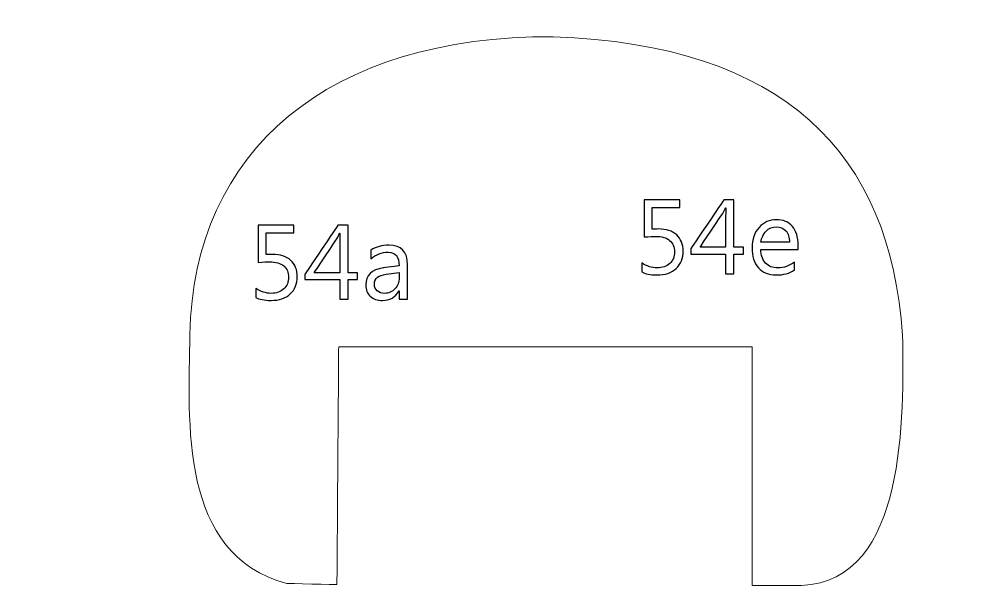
# Model space of a CAD drawing. Header units: centimetres. Extents: x -494 to 505, y -672 to 577.
# Drawn here: x 301.7 to 400.1, y 165.1 to 223.9 of the extents above; entities that cross this region are included whole.
import ezdxf

# ---------------------------------------------------------------- set-up
doc = ezdxf.new("R2010")
doc.units = ezdxf.units.CM
doc.header["$MEASUREMENT"] = 0
doc.layers.add('Camada 1', color=7, linetype='Continuous')
doc.layers.add('Camada 2', color=10, linetype='Continuous')

msp = doc.modelspace()

# ---------------------------------------------------------------- linework, layer by layer
at = {"layer": 'Camada 1', "lineweight": 9}
for points, knots in [([(288.960814, 353.67214), (288.960814, 353.67214), (306.821586, 353.757484), (306.821586, 353.757484), (306.821586, 353.757484), (306.821586, 353.757484), (306.803806, 326.357488), (306.803806, 326.357488), (306.803806, 326.357488), (306.803806, 326.357488), (315.147198, 326.356472), (315.147198, 326.356472), (315.147198, 326.356472), (315.147198, 326.356472), (315.160914, 353.57562), (315.160914, 353.57562), (315.160914, 353.57562), (315.160914, 353.57562), (341.611458, 353.57562), (341.611458, 353.57562), (341.611458, 353.57562), (341.611458, 353.57562), (341.611458, 326.355964), (341.611458, 326.355964), (341.611458, 326.355964), (341.611458, 326.355964), (349.923862, 326.357996), (349.923862, 326.357996), (349.923862, 326.357996), (349.923862, 326.357996), (349.92691, 353.617276), (349.92691, 353.617276), (349.92691, 353.617276), (349.92691, 353.617276), (376.460766, 353.605592), (376.460766, 353.605592), (376.460766, 353.605592), (376.460766, 353.605592), (376.395234, 326.36714), (376.395234, 326.36714), (376.395234, 326.36714), (376.395234, 326.36714), (384.838194, 326.357488), (384.838194, 326.357488), (384.838194, 326.357488), (384.838194, 326.357488), (384.869182, 353.677728), (384.869182, 353.677728), (384.869182, 353.677728), (384.869182, 353.677728), (411.304994, 353.702112), (411.304994, 353.702112), (411.304994, 353.702112), (411.304994, 353.702112), (411.304994, 326.35952), (411.304994, 326.35952), (411.304994, 326.35952), (411.304994, 326.35952), (419.585902, 326.365108), (419.585902, 326.365108), (419.585902, 326.365108), (419.585902, 326.365108), (419.720522, 353.670108), (419.720522, 353.670108), (419.720522, 353.670108), (419.720522, 353.670108), (446.437766, 353.618292), (446.437766, 353.618292), (446.437766, 353.618292), (446.437766, 353.618292), (446.52311, 326.358504), (446.52311, 326.358504), (446.52311, 326.358504), (446.52311, 326.358504), (454.750678, 326.360536), (454.750678, 326.360536), (454.750678, 326.360536), (454.750678, 326.360536), (454.791826, 353.618292), (454.791826, 353.618292), (454.791826, 353.618292), (454.791826, 353.618292), (489.229146, 353.633024), (489.229146, 353.633024), (489.229146, 353.633024), (489.229146, 353.633024), (489.287566, 342.489536), (489.287566, 342.489536), (489.287566, 342.489536), (489.287566, 342.489536), (481.005134, 342.497156), (481.005134, 342.497156), (481.005134, 342.497156), (481.005134, 342.497156), (481.005642, 309.723028), (481.005642, 309.723028), (481.005642, 309.723028), (481.005642, 309.723028), (489.285534, 309.728616), (489.285534, 309.728616), (489.285534, 309.728616), (489.285534, 309.728616), (489.28401, 298.680632), (489.28401, 298.680632), (489.28401, 298.680632), (489.28401, 298.680632), (280.265378, 298.67606), (280.265378, 298.67606), (280.265378, 298.67606), (280.265378, 298.67606), (280.256742, 315.430408), (280.256742, 315.430408), (280.256742, 315.430408), (280.256742, 315.430408), (252.19279, 315.430408), (252.19279, 315.430408), (252.19279, 315.430408), (247.88749, 315.334904), (245.91899, 310.748172), (245.883938, 302.43526), (245.883938, 302.43526), (246.230902, 288.837116), (238.245142, 283.140404), (231.76103, 283.8704), (231.76103, 283.8704), (231.76103, 283.8704), (235.595922, 314.865512), (235.595922, 314.865512), (235.595922, 314.865512), (235.595922, 314.865512), (227.385626, 315.718444), (227.385626, 315.718444), (227.385626, 315.718444), (227.385626, 315.718444), (224.653602, 295.469056), (224.653602, 295.469056), (224.653602, 295.469056), (224.653602, 295.469056), (5.72135, 295.22674), (5.72135, 295.22674), (5.72135, 295.22674), (5.72135, 295.22674), (5.716778, 279.167844), (5.716778, 279.167844), (5.716778, 279.167844), (5.716778, 279.167844), (-2.628138, 279.165304), (-2.628138, 279.165304), (-2.628138, 279.165304), (-2.628138, 279.165304), (-2.98577, 224.0915), (-2.98577, 224.0915), (-2.98577, 224.0915), (-2.98577, 224.0915), (-88.789002, 214.483696), (-88.789002, 214.483696), (-88.789002, 214.483696), (-88.789002, 214.483696), (-160.134554, 214.52332), (-160.134554, 214.52332), (-160.134554, 214.52332), (-163.876482, 213.130384), (-165.443662, 209.995516), (-164.388038, 204.757528), (-164.388038, 204.757528), (-164.388038, 204.757528), (-161.889694, 196.939916), (-161.889694, 196.939916), (-161.889694, 196.939916), (-159.55137, 189.6237), (-158.882842, 185.430668), (-164.745162, 183.003444), (-164.745162, 183.003444), (-164.745162, 183.003444), (-175.274478, 179.070508), (-175.274478, 179.070508), (-175.274478, 179.070508), (-189.770766, 172.492416), (-191.904366, 158.459424), (-185.580274, 139.325096), (-185.580274, 139.325096), (-182.29707, 128.78308), (-186.260486, 121.438924), (-192.412366, 123.689364), (-192.412366, 123.689364), (-192.412366, 123.689364), (-261.359142, 146.906996), (-261.359142, 146.906996), (-261.359142, 146.906996), (-259.768086, 152.90292), (-257.854958, 158.898844), (-255.620774, 164.893752), (-255.620774, 164.893752), (-255.620774, 164.893752), (-235.993178, 156.483304), (-235.993178, 156.483304), (-235.993178, 156.483304), (-235.993178, 156.483304), (-233.24947, 164.39388), (-233.24947, 164.39388), (-233.24947, 164.39388), (-233.24947, 164.39388), (-252.959362, 172.804328), (-252.959362, 172.804328), (-252.959362, 172.804328), (-249.96013, 179.295044), (-246.799354, 185.623708), (-243.478558, 191.789812), (-243.478558, 191.789812), (-243.478558, 191.789812), (-223.85147, 181.048152), (-223.85147, 181.048152), (-223.85147, 181.048152), (-223.85147, 181.048152), (-219.526358, 188.126116), (-219.526358, 188.126116), (-219.526358, 188.126116), (-219.526358, 188.126116), (-238.904526, 198.951596), (-238.904526, 198.951596), (-238.904526, 198.951596), (-235.729018, 204.52842), (-232.421938, 209.843116), (-228.924866, 214.772748), (-228.924866, 214.772748), (-228.924866, 214.772748), (-210.96097, 202.698604), (-210.96097, 202.698604), (-210.96097, 202.698604), (-210.96097, 202.698604), (-206.469742, 209.526632), (-206.469742, 209.526632), (-206.469742, 209.526632), (-206.469742, 209.526632), (-224.18421, 221.600776), (-224.18421, 221.600776), (-224.18421, 221.600776), (-220.36151, 226.60102), (-216.750138, 231.702356), (-213.372446, 236.922564), (-213.372446, 236.922564), (-213.372446, 236.922564), (-194.826382, 225.348292), (-194.826382, 225.348292), (-194.826382, 225.348292), (-194.826382, 225.348292), (-191.25057, 232.592372), (-191.25057, 232.592372), (-191.25057, 232.592372), (-191.25057, 232.592372), (-209.380582, 244.333776), (-209.380582, 244.333776), (-209.380582, 244.333776), (-202.259946, 261.027672), (-207.195166, 274.737068), (-227.065078, 282.88488), (-227.065078, 282.88488), (-261.775194, 290.706048), (-301.116238, 286.78124), (-337.022694, 269.0622), (-337.022694, 269.0622), (-362.833158, 254.920496), (-388.11327, 237.066328), (-415.161222, 221.333568), (-415.161222, 221.333568), (-428.876714, 212.451696), (-442.468254, 204.489812), (-456.981306, 198.090028), (-456.981306, 198.090028), (-462.47939, 196.298312), (-466.306662, 195.61048), (-468.373206, 196.760592), (-468.373206, 196.760592), (-481.297234, 208.35874), (-487.891074, 236.208316), (-486.846118, 283.671264), (-486.846118, 283.671264), (-484.055166, 323.948552), (-477.369886, 350.249236), (-465.985606, 359.680256), (-465.985606, 359.680256), (-455.591418, 363.607604), (-416.449002, 364.2106), (-357.647494, 359.764076), (-357.647494, 359.764076), (-317.62573, 356.62108), (-277.81377, 352.853244), (-238.131858, 348.694756), (-238.131858, 348.694756), (-214.866474, 346.01658), (-195.551298, 366.45342), (-178.214274, 397.942308), (-178.214274, 397.942308), (-183.909462, 398.922748), (-187.93587, 403.347936), (-188.438282, 412.292292), (-188.438282, 412.292292), (-188.327538, 422.884092), (-183.723026, 428.164752), (-174.94631, 428.932848), (-174.94631, 428.932848), (-171.28617, 428.963836), (-167.626538, 428.92218), (-163.96843, 428.50308), (-163.96843, 428.50308), (-159.001206, 427.909736), (-156.690822, 430.099216), (-156.854398, 436.178452), (-156.854398, 436.178452), (-156.854398, 436.178452), (-156.778198, 448.203828), (-156.778198, 448.203828), (-156.778198, 448.203828), (-156.778198, 448.203828), (-147.700746, 448.20332), (-147.700746, 448.20332), (-147.700746, 448.20332), (-147.700746, 448.20332), (-147.697698, 465.516468), (-147.697698, 465.516468), (-147.697698, 465.516468), (-147.697698, 465.516468), (-132.459222, 465.506816), (-132.459222, 465.506816), (-132.459222, 465.506816), (-132.459222, 465.506816), (-117.536722, 483.837996), (-117.536722, 483.837996), (-117.536722, 483.837996), (-117.536722, 483.837996), (-45.491654, 483.825804), (-45.491654, 483.825804), (-45.491654, 483.825804), (-45.491654, 483.825804), (-45.47489, 454.015348), (-45.47489, 454.015348), (-45.47489, 454.015348), (-45.47489, 454.015348), (-36.796218, 454.018396), (-36.796218, 454.018396), (-36.796218, 454.018396), (-36.796218, 454.018396), (-36.920678, 434.287168), (-36.920678, 434.287168), (-36.920678, 434.287168), (-37.163502, 430.041812), (-40.062658, 428.173896), (-44.477686, 427.461172), (-44.477686, 427.461172), (-44.477686, 427.461172), (-58.86831, 427.45914), (-58.86831, 427.45914), (-58.86831, 427.45914), (-58.86831, 427.45914), (-58.872882, 414.921192), (-58.872882, 414.921192), (-58.872882, 414.921192), (-58.872882, 414.921192), (-43.79849, 414.921192), (-43.79849, 414.921192), (-43.79849, 414.921192), (-24.761698, 414.171384), (-13.673582, 411.255972), (-8.36295, 404.78964), (-8.36295, 404.78964), (-4.952238, 400.746468), (-2.86385, 396.261336), (-2.70891, 391.1346), (-2.70891, 391.1346), (-2.70891, 391.1346), (-2.534666, 366.474248), (-2.534666, 366.474248), (-2.534666, 366.474248), (-2.534666, 366.474248), (5.877814, 366.480344), (5.877814, 366.480344), (5.877814, 366.480344), (5.877814, 366.480344), (5.90169, 347.073728), (5.90169, 347.073728), (5.90169, 347.073728), (5.90169, 347.073728), (233.39171, 347.06814), (233.39171, 347.06814), (233.39171, 347.06814), (233.39171, 347.06814), (233.356658, 357.819452), (233.356658, 357.819452), (233.356658, 357.819452), (238.909098, 375.214388), (244.365526, 393.373356), (250.012962, 410.004768), (250.012962, 410.004768), (252.496066, 417.378896), (256.725674, 421.44188), (262.677402, 421.235124), (262.677402, 421.235124), (270.499078, 420.488872), (274.919186, 415.631376), (277.312882, 408.136344), (277.312882, 408.136344), (281.81935, 390.775952), (285.049722, 371.798088), (288.960814, 353.67214)], [0, 0, 0, 0, 0.009803922, 0.009803922, 0.009803922, 0.009803932, 0.019607843, 0.019607843, 0.019607843, 0.019607853, 0.029411765, 0.029411765, 0.029411765, 0.029411775, 0.039215686, 0.039215686, 0.039215686, 0.039215696, 0.049019608, 0.049019608, 0.049019608, 0.049019618, 0.058823529, 0.058823529, 0.058823529, 0.058823539, 0.068627451, 0.068627451, 0.068627451, 0.068627461, 0.078431373, 0.078431373, 0.078431373, 0.078431383, 0.088235294, 0.088235294, 0.088235294, 0.088235304, 0.098039216, 0.098039216, 0.098039216, 0.098039226, 0.107843137, 0.107843137, 0.107843137, 0.107843147, 0.117647059, 0.117647059, 0.117647059, 0.117647069, 0.12745098, 0.12745098, 0.12745098, 0.12745099, 0.137254902, 0.137254902, 0.137254902, 0.137254912, 0.147058824, 0.147058824, 0.147058824, 0.147058834, 0.156862745, 0.156862745, 0.156862745, 0.156862755, 0.166666667, 0.166666667, 0.166666667, 0.166666677, 0.176470588, 0.176470588, 0.176470588, 0.176470598, 0.18627451, 0.18627451, 0.18627451, 0.18627452, 0.196078431, 0.196078431, 0.196078431, 0.196078441, 0.205882353, 0.205882353, 0.205882353, 0.205882363, 0.215686275, 0.215686275, 0.215686275, 0.215686285, 0.225490196, 0.225490196, 0.225490196, 0.225490206, 0.235294118, 0.235294118, 0.235294118, 0.235294128, 0.245098039, 0.245098039, 0.245098039, 0.245098049, 0.254901961, 0.254901961, 0.254901961, 0.254901971, 0.264705882, 0.264705882, 0.264705882, 0.264705892, 0.274509804, 0.274509804, 0.274509804, 0.274509814, 0.284313725, 0.284313725, 0.284313725, 0.284313735, 0.294117647, 0.294117647, 0.294117647, 0.294117657, 0.303921569, 0.303921569, 0.303921569, 0.303921579, 0.31372549, 0.31372549, 0.31372549, 0.3137255, 0.323529412, 0.323529412, 0.323529412, 0.323529422, 0.333333333, 0.333333333, 0.333333333, 0.333333343, 0.343137255, 0.343137255, 0.343137255, 0.343137265, 0.352941176, 0.352941176, 0.352941176, 0.352941186, 0.362745098, 0.362745098, 0.362745098, 0.362745108, 0.37254902, 0.37254902, 0.37254902, 0.37254903, 0.382352941, 0.382352941, 0.382352941, 0.382352951, 0.392156863, 0.392156863, 0.392156863, 0.392156873, 0.401960784, 0.401960784, 0.401960784, 0.401960794, 0.411764706, 0.411764706, 0.411764706, 0.411764716, 0.421568627, 0.421568627, 0.421568627, 0.421568637, 0.431372549, 0.431372549, 0.431372549, 0.431372559, 0.441176471, 0.441176471, 0.441176471, 0.441176481, 0.450980392, 0.450980392, 0.450980392, 0.450980402, 0.460784314, 0.460784314, 0.460784314, 0.460784324, 0.470588235, 0.470588235, 0.470588235, 0.470588245, 0.480392157, 0.480392157, 0.480392157, 0.480392167, 0.490196078, 0.490196078, 0.490196078, 0.490196088, 0.5, 0.5, 0.5, 0.50000001, 0.509803922, 0.509803922, 0.509803922, 0.509803932, 0.519607843, 0.519607843, 0.519607843, 0.519607853, 0.529411765, 0.529411765, 0.529411765, 0.529411775, 0.539215686, 0.539215686, 0.539215686, 0.539215696, 0.549019608, 0.549019608, 0.549019608, 0.549019618, 0.558823529, 0.558823529, 0.558823529, 0.558823539, 0.568627451, 0.568627451, 0.568627451, 0.568627461, 0.578431373, 0.578431373, 0.578431373, 0.578431383, 0.588235294, 0.588235294, 0.588235294, 0.588235304, 0.598039216, 0.598039216, 0.598039216, 0.598039226, 0.607843137, 0.607843137, 0.607843137, 0.607843147, 0.617647059, 0.617647059, 0.617647059, 0.617647069, 0.62745098, 0.62745098, 0.62745098, 0.62745099, 0.637254902, 0.637254902, 0.637254902, 0.637254912, 0.647058824, 0.647058824, 0.647058824, 0.647058834, 0.656862745, 0.656862745, 0.656862745, 0.656862755, 0.666666667, 0.666666667, 0.666666667, 0.666666677, 0.676470588, 0.676470588, 0.676470588, 0.676470598, 0.68627451, 0.68627451, 0.68627451, 0.68627452, 0.696078431, 0.696078431, 0.696078431, 0.696078441, 0.705882353, 0.705882353, 0.705882353, 0.705882363, 0.715686275, 0.715686275, 0.715686275, 0.715686285, 0.725490196, 0.725490196, 0.725490196, 0.725490206, 0.735294118, 0.735294118, 0.735294118, 0.735294128, 0.745098039, 0.745098039, 0.745098039, 0.745098049, 0.754901961, 0.754901961, 0.754901961, 0.754901971, 0.764705882, 0.764705882, 0.764705882, 0.764705892, 0.774509804, 0.774509804, 0.774509804, 0.774509814, 0.784313725, 0.784313725, 0.784313725, 0.784313735, 0.794117647, 0.794117647, 0.794117647, 0.794117657, 0.803921569, 0.803921569, 0.803921569, 0.803921579, 0.81372549, 0.81372549, 0.81372549, 0.8137255, 0.823529412, 0.823529412, 0.823529412, 0.823529422, 0.833333333, 0.833333333, 0.833333333, 0.833333343, 0.843137255, 0.843137255, 0.843137255, 0.843137265, 0.852941176, 0.852941176, 0.852941176, 0.852941186, 0.862745098, 0.862745098, 0.862745098, 0.862745108, 0.87254902, 0.87254902, 0.87254902, 0.87254903, 0.882352941, 0.882352941, 0.882352941, 0.882352951, 0.892156863, 0.892156863, 0.892156863, 0.892156873, 0.901960784, 0.901960784, 0.901960784, 0.901960794, 0.911764706, 0.911764706, 0.911764706, 0.911764716, 0.921568627, 0.921568627, 0.921568627, 0.921568637, 0.931372549, 0.931372549, 0.931372549, 0.931372559, 0.941176471, 0.941176471, 0.941176471, 0.941176481, 0.950980392, 0.950980392, 0.950980392, 0.950980402, 0.960784314, 0.960784314, 0.960784314, 0.960784324, 0.970588235, 0.970588235, 0.970588235, 0.970588245, 0.980392157, 0.980392157, 0.980392157, 0.980392167, 1, 1, 1, 1]), ([(334.253078, 190.54953), (334.253078, 190.54953), (376.34799, 190.54953), (376.34799, 190.54953), (376.34799, 190.54953), (376.34799, 190.54953), (376.343926, 166.235126), (376.343926, 166.235126), (376.343926, 166.235126), (376.343926, 166.235126), (381.380746, 166.233094), (381.380746, 166.233094), (381.380746, 166.233094), (392.161014, 166.652956), (391.76325, 183.730392), (391.667746, 191.694054), (391.667746, 191.694054), (390.413494, 210.340194), (379.597666, 221.326456), (356.09149, 222.146368), (356.09149, 222.146368), (333.280258, 222.263462), (319.414906, 210.570064), (319.108582, 191.785494), (319.108582, 191.785494), (318.963294, 182.878984), (317.974726, 169.369486), (328.96937, 166.434008), (328.96937, 166.434008), (328.96937, 166.434008), (334.076802, 166.319454), (334.076802, 166.319454), (334.076802, 166.319454), (334.076802, 166.319454), (334.253078, 190.54953), (334.253078, 190.54953)], [0, 0, 0, 0, 0.1, 0.1, 0.1, 0.10000001, 0.2, 0.2, 0.2, 0.20000001, 0.3, 0.3, 0.3, 0.30000001, 0.4, 0.4, 0.4, 0.40000001, 0.5, 0.5, 0.5, 0.50000001, 0.6, 0.6, 0.6, 0.60000001, 0.7, 0.7, 0.7, 0.70000001, 0.8, 0.8, 0.8, 0.80000001, 1, 1, 1, 1])]:
    msp.add_open_spline(points, degree=3, knots=knots, dxfattribs=at)
at = {"layer": 'Camada 2'}
for points, knots in [([(365.105188, 198.18096), (365.105188, 198.18096), (365.105188, 199.094852), (365.105188, 199.094852), (365.105188, 199.094852), (365.619538, 198.758048), (366.142778, 198.589392), (366.674908, 198.589392), (366.674908, 198.589392), (367.207292, 198.589392), (367.635536, 198.740014), (367.961672, 199.041004), (367.961672, 199.041004), (368.286284, 199.34047), (368.449352, 199.740012), (368.449352, 200.236582), (368.449352, 200.236582), (368.449352, 200.729342), (368.282474, 201.11466), (367.951004, 201.390504), (367.951004, 201.390504), (367.617756, 201.666602), (367.142776, 201.804524), (366.522762, 201.804524), (366.522762, 201.804524), (366.312958, 201.804524), (365.91875, 201.783188), (365.341662, 201.741786), (365.341662, 201.741786), (365.341662, 201.741786), (365.341662, 205.525116), (365.341662, 205.525116), (365.341662, 205.525116), (365.341662, 205.525116), (368.986816, 205.525116), (368.986816, 205.525116), (368.986816, 205.525116), (368.986816, 205.525116), (368.986816, 204.750924), (368.986816, 204.750924), (368.986816, 204.750924), (368.986816, 204.750924), (366.15878, 204.750924), (366.15878, 204.750924), (366.15878, 204.750924), (366.15878, 204.750924), (366.15878, 202.53579), (366.15878, 202.53579), (366.15878, 202.53579), (366.390174, 202.550014), (366.60328, 202.55738), (366.800384, 202.55738), (366.800384, 202.55738), (367.605056, 202.55738), (368.22888, 202.354688), (368.66957, 201.95159), (368.66957, 201.95159), (369.110514, 201.548238), (369.330986, 200.994518), (369.330986, 200.291954), (369.330986, 200.291954), (369.330986, 199.564498), (369.094512, 198.978266), (368.619532, 198.535798), (368.619532, 198.535798), (368.144552, 198.091298), (367.49228, 197.869048), (366.666018, 197.869048), (366.666018, 197.869048), (365.969042, 197.869048), (365.449104, 197.972934), (365.105188, 198.18096)], [0, 0, 0, 0, 0.052631579, 0.052631579, 0.052631579, 0.052631589, 0.105263158, 0.105263158, 0.105263158, 0.105263168, 0.157894737, 0.157894737, 0.157894737, 0.157894747, 0.210526316, 0.210526316, 0.210526316, 0.210526326, 0.263157895, 0.263157895, 0.263157895, 0.263157905, 0.315789474, 0.315789474, 0.315789474, 0.315789484, 0.368421053, 0.368421053, 0.368421053, 0.368421063, 0.421052632, 0.421052632, 0.421052632, 0.421052642, 0.473684211, 0.473684211, 0.473684211, 0.473684221, 0.526315789, 0.526315789, 0.526315789, 0.526315799, 0.578947368, 0.578947368, 0.578947368, 0.578947378, 0.631578947, 0.631578947, 0.631578947, 0.631578957, 0.684210526, 0.684210526, 0.684210526, 0.684210536, 0.736842105, 0.736842105, 0.736842105, 0.736842115, 0.789473684, 0.789473684, 0.789473684, 0.789473694, 0.842105263, 0.842105263, 0.842105263, 0.842105273, 0.894736842, 0.894736842, 0.894736842, 0.894736852, 1, 1, 1, 1]), ([(375.470928, 199.998076), (375.470928, 199.998076), (374.503188, 199.998076), (374.503188, 199.998076), (374.503188, 199.998076), (374.503188, 199.998076), (374.503188, 197.99808), (374.503188, 197.99808), (374.503188, 197.99808), (374.503188, 197.99808), (373.653558, 197.99808), (373.653558, 197.99808), (373.653558, 197.99808), (373.653558, 197.99808), (373.653558, 199.998076), (373.653558, 199.998076), (373.653558, 199.998076), (373.653558, 199.998076), (370.115846, 199.998076), (370.115846, 199.998076), (370.115846, 199.998076), (370.115846, 199.998076), (370.115846, 200.56094), (370.115846, 200.56094), (370.115846, 200.56094), (370.115846, 200.56094), (373.465344, 205.525116), (373.465344, 205.525116), (373.465344, 205.525116), (373.465344, 205.525116), (374.503188, 205.525116), (374.503188, 205.525116), (374.503188, 205.525116), (374.503188, 205.525116), (374.503188, 200.697084), (374.503188, 200.697084), (374.503188, 200.697084), (374.503188, 200.697084), (375.470928, 200.697084), (375.470928, 200.697084), (375.470928, 200.697084), (375.470928, 200.697084), (375.470928, 199.998076), (375.470928, 199.998076)], [0, 0, 0, 0, 0.083333333, 0.083333333, 0.083333333, 0.083333343, 0.166666667, 0.166666667, 0.166666667, 0.166666677, 0.25, 0.25, 0.25, 0.25000001, 0.333333333, 0.333333333, 0.333333333, 0.333333343, 0.416666667, 0.416666667, 0.416666667, 0.416666677, 0.5, 0.5, 0.5, 0.50000001, 0.583333333, 0.583333333, 0.583333333, 0.583333343, 0.666666667, 0.666666667, 0.666666667, 0.666666677, 0.75, 0.75, 0.75, 0.75000001, 0.833333333, 0.833333333, 0.833333333, 0.833333343, 1, 1, 1, 1]), ([(373.653558, 200.697084), (373.653558, 200.697084), (373.653558, 203.949808), (373.653558, 203.949808), (373.653558, 203.949808), (373.653558, 204.180948), (373.66067, 204.44079), (373.675148, 204.727556), (373.675148, 204.727556), (373.675148, 204.727556), (373.653558, 204.727556), (373.653558, 204.727556), (373.653558, 204.727556), (373.605298, 204.600302), (373.508524, 204.408532), (373.365014, 204.150468), (373.365014, 204.150468), (373.365014, 204.150468), (371.04955, 200.697084), (371.04955, 200.697084), (371.04955, 200.697084), (371.04955, 200.697084), (373.653558, 200.697084), (373.653558, 200.697084)], [0, 0, 0, 0, 0.142857143, 0.142857143, 0.142857143, 0.142857153, 0.285714286, 0.285714286, 0.285714286, 0.285714296, 0.428571429, 0.428571429, 0.428571429, 0.428571439, 0.571428571, 0.571428571, 0.571428571, 0.571428581, 0.714285714, 0.714285714, 0.714285714, 0.714285724, 1, 1, 1, 1]), ([(325.811388, 195.59016), (325.811388, 195.59016), (325.811388, 196.504052), (325.811388, 196.504052), (325.811388, 196.504052), (326.325738, 196.167248), (326.848978, 195.998592), (327.381108, 195.998592), (327.381108, 195.998592), (327.913492, 195.998592), (328.341736, 196.149214), (328.667872, 196.450204), (328.667872, 196.450204), (328.992484, 196.74967), (329.155552, 197.149212), (329.155552, 197.645782), (329.155552, 197.645782), (329.155552, 198.138542), (328.988674, 198.52386), (328.657204, 198.799704), (328.657204, 198.799704), (328.323956, 199.075802), (327.848976, 199.213724), (327.228962, 199.213724), (327.228962, 199.213724), (327.019158, 199.213724), (326.62495, 199.192388), (326.047862, 199.150986), (326.047862, 199.150986), (326.047862, 199.150986), (326.047862, 202.934316), (326.047862, 202.934316), (326.047862, 202.934316), (326.047862, 202.934316), (329.693016, 202.934316), (329.693016, 202.934316), (329.693016, 202.934316), (329.693016, 202.934316), (329.693016, 202.160124), (329.693016, 202.160124), (329.693016, 202.160124), (329.693016, 202.160124), (326.86498, 202.160124), (326.86498, 202.160124), (326.86498, 202.160124), (326.86498, 202.160124), (326.86498, 199.94499), (326.86498, 199.94499), (326.86498, 199.94499), (327.096374, 199.959214), (327.30948, 199.96658), (327.506584, 199.96658), (327.506584, 199.96658), (328.311256, 199.96658), (328.93508, 199.763888), (329.37577, 199.36079), (329.37577, 199.36079), (329.816714, 198.957438), (330.037186, 198.403718), (330.037186, 197.701154), (330.037186, 197.701154), (330.037186, 196.973698), (329.800712, 196.387466), (329.325732, 195.944998), (329.325732, 195.944998), (328.850752, 195.500498), (328.19848, 195.278248), (327.372218, 195.278248), (327.372218, 195.278248), (326.675242, 195.278248), (326.155304, 195.382134), (325.811388, 195.59016)], [0, 0, 0, 0, 0.052631579, 0.052631579, 0.052631579, 0.052631589, 0.105263158, 0.105263158, 0.105263158, 0.105263168, 0.157894737, 0.157894737, 0.157894737, 0.157894747, 0.210526316, 0.210526316, 0.210526316, 0.210526326, 0.263157895, 0.263157895, 0.263157895, 0.263157905, 0.315789474, 0.315789474, 0.315789474, 0.315789484, 0.368421053, 0.368421053, 0.368421053, 0.368421063, 0.421052632, 0.421052632, 0.421052632, 0.421052642, 0.473684211, 0.473684211, 0.473684211, 0.473684221, 0.526315789, 0.526315789, 0.526315789, 0.526315799, 0.578947368, 0.578947368, 0.578947368, 0.578947378, 0.631578947, 0.631578947, 0.631578947, 0.631578957, 0.684210526, 0.684210526, 0.684210526, 0.684210536, 0.736842105, 0.736842105, 0.736842105, 0.736842115, 0.789473684, 0.789473684, 0.789473684, 0.789473694, 0.842105263, 0.842105263, 0.842105263, 0.842105273, 0.894736842, 0.894736842, 0.894736842, 0.894736852, 1, 1, 1, 1]), ([(336.177128, 197.407276), (336.177128, 197.407276), (335.209388, 197.407276), (335.209388, 197.407276), (335.209388, 197.407276), (335.209388, 197.407276), (335.209388, 195.40728), (335.209388, 195.40728), (335.209388, 195.40728), (335.209388, 195.40728), (334.359758, 195.40728), (334.359758, 195.40728), (334.359758, 195.40728), (334.359758, 195.40728), (334.359758, 197.407276), (334.359758, 197.407276), (334.359758, 197.407276), (334.359758, 197.407276), (330.822046, 197.407276), (330.822046, 197.407276), (330.822046, 197.407276), (330.822046, 197.407276), (330.822046, 197.97014), (330.822046, 197.97014), (330.822046, 197.97014), (330.822046, 197.97014), (334.171544, 202.934316), (334.171544, 202.934316), (334.171544, 202.934316), (334.171544, 202.934316), (335.209388, 202.934316), (335.209388, 202.934316), (335.209388, 202.934316), (335.209388, 202.934316), (335.209388, 198.106284), (335.209388, 198.106284), (335.209388, 198.106284), (335.209388, 198.106284), (336.177128, 198.106284), (336.177128, 198.106284), (336.177128, 198.106284), (336.177128, 198.106284), (336.177128, 197.407276), (336.177128, 197.407276)], [0, 0, 0, 0, 0.083333333, 0.083333333, 0.083333333, 0.083333343, 0.166666667, 0.166666667, 0.166666667, 0.166666677, 0.25, 0.25, 0.25, 0.25000001, 0.333333333, 0.333333333, 0.333333333, 0.333333343, 0.416666667, 0.416666667, 0.416666667, 0.416666677, 0.5, 0.5, 0.5, 0.50000001, 0.583333333, 0.583333333, 0.583333333, 0.583333343, 0.666666667, 0.666666667, 0.666666667, 0.666666677, 0.75, 0.75, 0.75, 0.75000001, 0.833333333, 0.833333333, 0.833333333, 0.833333343, 1, 1, 1, 1]), ([(381.029972, 200.471278), (381.029972, 200.471278), (377.234196, 200.471278), (377.234196, 200.471278), (377.234196, 200.471278), (377.248674, 199.870822), (377.409964, 199.406764), (377.716288, 199.080628), (377.716288, 199.080628), (378.024644, 198.75246), (378.447554, 198.589392), (378.985272, 198.589392), (378.985272, 198.589392), (379.591062, 198.589392), (380.14656, 198.790306), (380.653798, 199.191626), (380.653798, 199.191626), (380.653798, 199.191626), (380.653798, 198.385176), (380.653798, 198.385176), (380.653798, 198.385176), (380.182374, 198.041006), (379.557026, 197.869048), (378.780802, 197.869048), (378.780802, 197.869048), (378.022866, 197.869048), (377.425966, 198.112888), (376.992388, 198.602092), (376.992388, 198.602092), (376.558556, 199.091296), (376.341894, 199.779382), (376.341894, 200.664826), (376.341894, 200.664826), (376.341894, 201.503534), (376.578368, 202.184508), (377.053348, 202.713082), (377.053348, 202.713082), (377.528328, 203.240132), (378.116084, 203.50353), (378.820426, 203.50353), (378.820426, 203.50353), (379.52299, 203.50353), (380.067566, 203.275946), (380.452884, 202.820778), (380.452884, 202.820778), (380.838202, 202.36561), (381.029972, 201.732896), (381.029972, 200.92289), (381.029972, 200.92289), (381.029972, 200.92289), (381.029972, 200.471278), (381.029972, 200.471278)], [0, 0, 0, 0, 0.071428571, 0.071428571, 0.071428571, 0.071428581, 0.142857143, 0.142857143, 0.142857143, 0.142857153, 0.214285714, 0.214285714, 0.214285714, 0.214285724, 0.285714286, 0.285714286, 0.285714286, 0.285714296, 0.357142857, 0.357142857, 0.357142857, 0.357142867, 0.428571429, 0.428571429, 0.428571429, 0.428571439, 0.5, 0.5, 0.5, 0.50000001, 0.571428571, 0.571428571, 0.571428571, 0.571428581, 0.642857143, 0.642857143, 0.642857143, 0.642857153, 0.714285714, 0.714285714, 0.714285714, 0.714285724, 0.785714286, 0.785714286, 0.785714286, 0.785714296, 0.857142857, 0.857142857, 0.857142857, 0.857142867, 1, 1, 1, 1]), ([(380.148338, 201.202544), (380.144782, 201.700638), (380.02464, 202.089512), (379.788166, 202.367388), (379.788166, 202.367388), (379.551438, 202.64501), (379.223524, 202.783186), (378.80417, 202.783186), (378.80417, 202.783186), (378.399294, 202.783186), (378.053346, 202.637898), (377.770136, 202.345798), (377.770136, 202.345798), (377.486926, 202.053698), (377.311412, 201.673714), (377.245118, 201.202544), (377.245118, 201.202544), (377.245118, 201.202544), (380.148338, 201.202544), (380.148338, 201.202544)], [0, 0, 0, 0, 0.166666667, 0.166666667, 0.166666667, 0.166666677, 0.333333333, 0.333333333, 0.333333333, 0.333333343, 0.5, 0.5, 0.5, 0.50000001, 0.666666667, 0.666666667, 0.666666667, 0.666666677, 1, 1, 1, 1]), ([(334.359758, 198.106284), (334.359758, 198.106284), (334.359758, 201.359008), (334.359758, 201.359008), (334.359758, 201.359008), (334.359758, 201.590148), (334.36687, 201.84999), (334.381348, 202.136756), (334.381348, 202.136756), (334.381348, 202.136756), (334.359758, 202.136756), (334.359758, 202.136756), (334.359758, 202.136756), (334.311498, 202.009502), (334.214724, 201.817732), (334.071214, 201.559668), (334.071214, 201.559668), (334.071214, 201.559668), (331.75575, 198.106284), (331.75575, 198.106284), (331.75575, 198.106284), (331.75575, 198.106284), (334.359758, 198.106284), (334.359758, 198.106284)], [0, 0, 0, 0, 0.142857143, 0.142857143, 0.142857143, 0.142857153, 0.285714286, 0.285714286, 0.285714286, 0.285714296, 0.428571429, 0.428571429, 0.428571429, 0.428571439, 0.571428571, 0.571428571, 0.571428571, 0.571428581, 0.714285714, 0.714285714, 0.714285714, 0.714285724, 1, 1, 1, 1]), ([(341.263224, 195.40728), (341.263224, 195.40728), (340.402926, 195.40728), (340.402926, 195.40728), (340.402926, 195.40728), (340.402926, 195.40728), (340.402926, 196.247766), (340.402926, 196.247766), (340.402926, 196.247766), (340.402926, 196.247766), (340.381336, 196.247766), (340.381336, 196.247766), (340.381336, 196.247766), (340.00694, 195.600828), (339.456776, 195.278248), (338.727288, 195.278248), (338.727288, 195.278248), (338.191348, 195.278248), (337.771994, 195.419726), (337.469226, 195.704714), (337.469226, 195.704714), (337.166204, 195.987924), (337.015836, 196.364352), (337.015836, 196.833744), (337.015836, 196.833744), (337.015836, 197.83933), (337.607148, 198.425308), (338.790026, 198.590154), (338.790026, 198.590154), (338.790026, 198.590154), (340.402926, 198.81596), (340.402926, 198.81596), (340.402926, 198.81596), (340.402926, 199.733408), (340.03361, 200.192386), (339.295486, 200.192386), (339.295486, 200.192386), (338.648294, 200.192386), (338.064094, 199.970136), (337.542632, 199.525636), (337.542632, 199.525636), (337.542632, 199.525636), (337.542632, 200.40727), (337.542632, 200.40727), (337.542632, 200.40727), (338.071206, 200.744328), (338.678774, 200.91273), (339.368892, 200.91273), (339.368892, 200.91273), (340.632288, 200.91273), (341.263224, 200.244202), (341.263224, 198.905622), (341.263224, 198.905622), (341.263224, 198.905622), (341.263224, 195.40728), (341.263224, 195.40728)], [0, 0, 0, 0, 0.066666667, 0.066666667, 0.066666667, 0.066666677, 0.133333333, 0.133333333, 0.133333333, 0.133333343, 0.2, 0.2, 0.2, 0.20000001, 0.266666667, 0.266666667, 0.266666667, 0.266666677, 0.333333333, 0.333333333, 0.333333333, 0.333333343, 0.4, 0.4, 0.4, 0.40000001, 0.466666667, 0.466666667, 0.466666667, 0.466666677, 0.533333333, 0.533333333, 0.533333333, 0.533333343, 0.6, 0.6, 0.6, 0.60000001, 0.666666667, 0.666666667, 0.666666667, 0.666666677, 0.733333333, 0.733333333, 0.733333333, 0.733333343, 0.8, 0.8, 0.8, 0.80000001, 0.866666667, 0.866666667, 0.866666667, 0.866666677, 1, 1, 1, 1]), ([(340.402926, 198.127874), (340.402926, 198.127874), (339.105494, 197.94855), (339.105494, 197.94855), (339.105494, 197.94855), (338.705698, 197.892924), (338.404708, 197.792594), (338.20227, 197.651116), (338.20227, 197.651116), (337.999578, 197.507606), (337.89747, 197.256654), (337.89747, 196.894704), (337.89747, 196.894704), (337.89747, 196.631306), (337.990688, 196.416168), (338.178902, 196.249544), (338.178902, 196.249544), (338.365338, 196.08292), (338.616036, 195.998592), (338.92617, 195.998592), (338.92617, 195.998592), (339.354414, 195.998592), (339.707474, 196.149214), (339.98535, 196.448426), (339.98535, 196.448426), (340.263226, 196.74967), (340.402926, 197.1294), (340.402926, 197.590156), (340.402926, 197.590156), (340.402926, 197.590156), (340.402926, 198.127874), (340.402926, 198.127874)], [0, 0, 0, 0, 0.111111111, 0.111111111, 0.111111111, 0.111111121, 0.222222222, 0.222222222, 0.222222222, 0.222222232, 0.333333333, 0.333333333, 0.333333333, 0.333333343, 0.444444444, 0.444444444, 0.444444444, 0.444444454, 0.555555556, 0.555555556, 0.555555556, 0.555555566, 0.666666667, 0.666666667, 0.666666667, 0.666666677, 0.777777778, 0.777777778, 0.777777778, 0.777777788, 1, 1, 1, 1])]:
    msp.add_open_spline(points, degree=3, knots=knots, dxfattribs=at)
at = {"layer": 'Camada 2', "lineweight": 9}
for points, knots in [([(365.105188, 198.18096), (365.105188, 198.18096), (365.105188, 199.094852), (365.105188, 199.094852), (365.105188, 199.094852), (365.619538, 198.758048), (366.142778, 198.589392), (366.674908, 198.589392), (366.674908, 198.589392), (367.207292, 198.589392), (367.635536, 198.740014), (367.961672, 199.041004), (367.961672, 199.041004), (368.286284, 199.34047), (368.449352, 199.740012), (368.449352, 200.236582), (368.449352, 200.236582), (368.449352, 200.729342), (368.282474, 201.11466), (367.951004, 201.390504), (367.951004, 201.390504), (367.617756, 201.666602), (367.142776, 201.804524), (366.522762, 201.804524), (366.522762, 201.804524), (366.312958, 201.804524), (365.91875, 201.783188), (365.341662, 201.741786), (365.341662, 201.741786), (365.341662, 201.741786), (365.341662, 205.525116), (365.341662, 205.525116), (365.341662, 205.525116), (365.341662, 205.525116), (368.986816, 205.525116), (368.986816, 205.525116), (368.986816, 205.525116), (368.986816, 205.525116), (368.986816, 204.750924), (368.986816, 204.750924), (368.986816, 204.750924), (368.986816, 204.750924), (366.15878, 204.750924), (366.15878, 204.750924), (366.15878, 204.750924), (366.15878, 204.750924), (366.15878, 202.53579), (366.15878, 202.53579), (366.15878, 202.53579), (366.390174, 202.550014), (366.60328, 202.55738), (366.800384, 202.55738), (366.800384, 202.55738), (367.605056, 202.55738), (368.22888, 202.354688), (368.66957, 201.95159), (368.66957, 201.95159), (369.110514, 201.548238), (369.330986, 200.994518), (369.330986, 200.291954), (369.330986, 200.291954), (369.330986, 199.564498), (369.094512, 198.978266), (368.619532, 198.535798), (368.619532, 198.535798), (368.144552, 198.091298), (367.49228, 197.869048), (366.666018, 197.869048), (366.666018, 197.869048), (365.969042, 197.869048), (365.449104, 197.972934), (365.105188, 198.18096)], [0, 0, 0, 0, 0.052631579, 0.052631579, 0.052631579, 0.052631589, 0.105263158, 0.105263158, 0.105263158, 0.105263168, 0.157894737, 0.157894737, 0.157894737, 0.157894747, 0.210526316, 0.210526316, 0.210526316, 0.210526326, 0.263157895, 0.263157895, 0.263157895, 0.263157905, 0.315789474, 0.315789474, 0.315789474, 0.315789484, 0.368421053, 0.368421053, 0.368421053, 0.368421063, 0.421052632, 0.421052632, 0.421052632, 0.421052642, 0.473684211, 0.473684211, 0.473684211, 0.473684221, 0.526315789, 0.526315789, 0.526315789, 0.526315799, 0.578947368, 0.578947368, 0.578947368, 0.578947378, 0.631578947, 0.631578947, 0.631578947, 0.631578957, 0.684210526, 0.684210526, 0.684210526, 0.684210536, 0.736842105, 0.736842105, 0.736842105, 0.736842115, 0.789473684, 0.789473684, 0.789473684, 0.789473694, 0.842105263, 0.842105263, 0.842105263, 0.842105273, 0.894736842, 0.894736842, 0.894736842, 0.894736852, 1, 1, 1, 1]), ([(375.470928, 199.998076), (375.470928, 199.998076), (374.503188, 199.998076), (374.503188, 199.998076), (374.503188, 199.998076), (374.503188, 199.998076), (374.503188, 197.99808), (374.503188, 197.99808), (374.503188, 197.99808), (374.503188, 197.99808), (373.653558, 197.99808), (373.653558, 197.99808), (373.653558, 197.99808), (373.653558, 197.99808), (373.653558, 199.998076), (373.653558, 199.998076), (373.653558, 199.998076), (373.653558, 199.998076), (370.115846, 199.998076), (370.115846, 199.998076), (370.115846, 199.998076), (370.115846, 199.998076), (370.115846, 200.56094), (370.115846, 200.56094), (370.115846, 200.56094), (370.115846, 200.56094), (373.465344, 205.525116), (373.465344, 205.525116), (373.465344, 205.525116), (373.465344, 205.525116), (374.503188, 205.525116), (374.503188, 205.525116), (374.503188, 205.525116), (374.503188, 205.525116), (374.503188, 200.697084), (374.503188, 200.697084), (374.503188, 200.697084), (374.503188, 200.697084), (375.470928, 200.697084), (375.470928, 200.697084), (375.470928, 200.697084), (375.470928, 200.697084), (375.470928, 199.998076), (375.470928, 199.998076)], [0, 0, 0, 0, 0.083333333, 0.083333333, 0.083333333, 0.083333343, 0.166666667, 0.166666667, 0.166666667, 0.166666677, 0.25, 0.25, 0.25, 0.25000001, 0.333333333, 0.333333333, 0.333333333, 0.333333343, 0.416666667, 0.416666667, 0.416666667, 0.416666677, 0.5, 0.5, 0.5, 0.50000001, 0.583333333, 0.583333333, 0.583333333, 0.583333343, 0.666666667, 0.666666667, 0.666666667, 0.666666677, 0.75, 0.75, 0.75, 0.75000001, 0.833333333, 0.833333333, 0.833333333, 0.833333343, 1, 1, 1, 1]), ([(373.653558, 200.697084), (373.653558, 200.697084), (373.653558, 203.949808), (373.653558, 203.949808), (373.653558, 203.949808), (373.653558, 204.180948), (373.66067, 204.44079), (373.675148, 204.727556), (373.675148, 204.727556), (373.675148, 204.727556), (373.653558, 204.727556), (373.653558, 204.727556), (373.653558, 204.727556), (373.605298, 204.600302), (373.508524, 204.408532), (373.365014, 204.150468), (373.365014, 204.150468), (373.365014, 204.150468), (371.04955, 200.697084), (371.04955, 200.697084), (371.04955, 200.697084), (371.04955, 200.697084), (373.653558, 200.697084), (373.653558, 200.697084)], [0, 0, 0, 0, 0.142857143, 0.142857143, 0.142857143, 0.142857153, 0.285714286, 0.285714286, 0.285714286, 0.285714296, 0.428571429, 0.428571429, 0.428571429, 0.428571439, 0.571428571, 0.571428571, 0.571428571, 0.571428581, 0.714285714, 0.714285714, 0.714285714, 0.714285724, 1, 1, 1, 1]), ([(325.811388, 195.59016), (325.811388, 195.59016), (325.811388, 196.504052), (325.811388, 196.504052), (325.811388, 196.504052), (326.325738, 196.167248), (326.848978, 195.998592), (327.381108, 195.998592), (327.381108, 195.998592), (327.913492, 195.998592), (328.341736, 196.149214), (328.667872, 196.450204), (328.667872, 196.450204), (328.992484, 196.74967), (329.155552, 197.149212), (329.155552, 197.645782), (329.155552, 197.645782), (329.155552, 198.138542), (328.988674, 198.52386), (328.657204, 198.799704), (328.657204, 198.799704), (328.323956, 199.075802), (327.848976, 199.213724), (327.228962, 199.213724), (327.228962, 199.213724), (327.019158, 199.213724), (326.62495, 199.192388), (326.047862, 199.150986), (326.047862, 199.150986), (326.047862, 199.150986), (326.047862, 202.934316), (326.047862, 202.934316), (326.047862, 202.934316), (326.047862, 202.934316), (329.693016, 202.934316), (329.693016, 202.934316), (329.693016, 202.934316), (329.693016, 202.934316), (329.693016, 202.160124), (329.693016, 202.160124), (329.693016, 202.160124), (329.693016, 202.160124), (326.86498, 202.160124), (326.86498, 202.160124), (326.86498, 202.160124), (326.86498, 202.160124), (326.86498, 199.94499), (326.86498, 199.94499), (326.86498, 199.94499), (327.096374, 199.959214), (327.30948, 199.96658), (327.506584, 199.96658), (327.506584, 199.96658), (328.311256, 199.96658), (328.93508, 199.763888), (329.37577, 199.36079), (329.37577, 199.36079), (329.816714, 198.957438), (330.037186, 198.403718), (330.037186, 197.701154), (330.037186, 197.701154), (330.037186, 196.973698), (329.800712, 196.387466), (329.325732, 195.944998), (329.325732, 195.944998), (328.850752, 195.500498), (328.19848, 195.278248), (327.372218, 195.278248), (327.372218, 195.278248), (326.675242, 195.278248), (326.155304, 195.382134), (325.811388, 195.59016)], [0, 0, 0, 0, 0.052631579, 0.052631579, 0.052631579, 0.052631589, 0.105263158, 0.105263158, 0.105263158, 0.105263168, 0.157894737, 0.157894737, 0.157894737, 0.157894747, 0.210526316, 0.210526316, 0.210526316, 0.210526326, 0.263157895, 0.263157895, 0.263157895, 0.263157905, 0.315789474, 0.315789474, 0.315789474, 0.315789484, 0.368421053, 0.368421053, 0.368421053, 0.368421063, 0.421052632, 0.421052632, 0.421052632, 0.421052642, 0.473684211, 0.473684211, 0.473684211, 0.473684221, 0.526315789, 0.526315789, 0.526315789, 0.526315799, 0.578947368, 0.578947368, 0.578947368, 0.578947378, 0.631578947, 0.631578947, 0.631578947, 0.631578957, 0.684210526, 0.684210526, 0.684210526, 0.684210536, 0.736842105, 0.736842105, 0.736842105, 0.736842115, 0.789473684, 0.789473684, 0.789473684, 0.789473694, 0.842105263, 0.842105263, 0.842105263, 0.842105273, 0.894736842, 0.894736842, 0.894736842, 0.894736852, 1, 1, 1, 1]), ([(336.177128, 197.407276), (336.177128, 197.407276), (335.209388, 197.407276), (335.209388, 197.407276), (335.209388, 197.407276), (335.209388, 197.407276), (335.209388, 195.40728), (335.209388, 195.40728), (335.209388, 195.40728), (335.209388, 195.40728), (334.359758, 195.40728), (334.359758, 195.40728), (334.359758, 195.40728), (334.359758, 195.40728), (334.359758, 197.407276), (334.359758, 197.407276), (334.359758, 197.407276), (334.359758, 197.407276), (330.822046, 197.407276), (330.822046, 197.407276), (330.822046, 197.407276), (330.822046, 197.407276), (330.822046, 197.97014), (330.822046, 197.97014), (330.822046, 197.97014), (330.822046, 197.97014), (334.171544, 202.934316), (334.171544, 202.934316), (334.171544, 202.934316), (334.171544, 202.934316), (335.209388, 202.934316), (335.209388, 202.934316), (335.209388, 202.934316), (335.209388, 202.934316), (335.209388, 198.106284), (335.209388, 198.106284), (335.209388, 198.106284), (335.209388, 198.106284), (336.177128, 198.106284), (336.177128, 198.106284), (336.177128, 198.106284), (336.177128, 198.106284), (336.177128, 197.407276), (336.177128, 197.407276)], [0, 0, 0, 0, 0.083333333, 0.083333333, 0.083333333, 0.083333343, 0.166666667, 0.166666667, 0.166666667, 0.166666677, 0.25, 0.25, 0.25, 0.25000001, 0.333333333, 0.333333333, 0.333333333, 0.333333343, 0.416666667, 0.416666667, 0.416666667, 0.416666677, 0.5, 0.5, 0.5, 0.50000001, 0.583333333, 0.583333333, 0.583333333, 0.583333343, 0.666666667, 0.666666667, 0.666666667, 0.666666677, 0.75, 0.75, 0.75, 0.75000001, 0.833333333, 0.833333333, 0.833333333, 0.833333343, 1, 1, 1, 1]), ([(381.029972, 200.471278), (381.029972, 200.471278), (377.234196, 200.471278), (377.234196, 200.471278), (377.234196, 200.471278), (377.248674, 199.870822), (377.409964, 199.406764), (377.716288, 199.080628), (377.716288, 199.080628), (378.024644, 198.75246), (378.447554, 198.589392), (378.985272, 198.589392), (378.985272, 198.589392), (379.591062, 198.589392), (380.14656, 198.790306), (380.653798, 199.191626), (380.653798, 199.191626), (380.653798, 199.191626), (380.653798, 198.385176), (380.653798, 198.385176), (380.653798, 198.385176), (380.182374, 198.041006), (379.557026, 197.869048), (378.780802, 197.869048), (378.780802, 197.869048), (378.022866, 197.869048), (377.425966, 198.112888), (376.992388, 198.602092), (376.992388, 198.602092), (376.558556, 199.091296), (376.341894, 199.779382), (376.341894, 200.664826), (376.341894, 200.664826), (376.341894, 201.503534), (376.578368, 202.184508), (377.053348, 202.713082), (377.053348, 202.713082), (377.528328, 203.240132), (378.116084, 203.50353), (378.820426, 203.50353), (378.820426, 203.50353), (379.52299, 203.50353), (380.067566, 203.275946), (380.452884, 202.820778), (380.452884, 202.820778), (380.838202, 202.36561), (381.029972, 201.732896), (381.029972, 200.92289), (381.029972, 200.92289), (381.029972, 200.92289), (381.029972, 200.471278), (381.029972, 200.471278)], [0, 0, 0, 0, 0.071428571, 0.071428571, 0.071428571, 0.071428581, 0.142857143, 0.142857143, 0.142857143, 0.142857153, 0.214285714, 0.214285714, 0.214285714, 0.214285724, 0.285714286, 0.285714286, 0.285714286, 0.285714296, 0.357142857, 0.357142857, 0.357142857, 0.357142867, 0.428571429, 0.428571429, 0.428571429, 0.428571439, 0.5, 0.5, 0.5, 0.50000001, 0.571428571, 0.571428571, 0.571428571, 0.571428581, 0.642857143, 0.642857143, 0.642857143, 0.642857153, 0.714285714, 0.714285714, 0.714285714, 0.714285724, 0.785714286, 0.785714286, 0.785714286, 0.785714296, 0.857142857, 0.857142857, 0.857142857, 0.857142867, 1, 1, 1, 1]), ([(380.148338, 201.202544), (380.144782, 201.700638), (380.02464, 202.089512), (379.788166, 202.367388), (379.788166, 202.367388), (379.551438, 202.64501), (379.223524, 202.783186), (378.80417, 202.783186), (378.80417, 202.783186), (378.399294, 202.783186), (378.053346, 202.637898), (377.770136, 202.345798), (377.770136, 202.345798), (377.486926, 202.053698), (377.311412, 201.673714), (377.245118, 201.202544), (377.245118, 201.202544), (377.245118, 201.202544), (380.148338, 201.202544), (380.148338, 201.202544)], [0, 0, 0, 0, 0.166666667, 0.166666667, 0.166666667, 0.166666677, 0.333333333, 0.333333333, 0.333333333, 0.333333343, 0.5, 0.5, 0.5, 0.50000001, 0.666666667, 0.666666667, 0.666666667, 0.666666677, 1, 1, 1, 1]), ([(334.359758, 198.106284), (334.359758, 198.106284), (334.359758, 201.359008), (334.359758, 201.359008), (334.359758, 201.359008), (334.359758, 201.590148), (334.36687, 201.84999), (334.381348, 202.136756), (334.381348, 202.136756), (334.381348, 202.136756), (334.359758, 202.136756), (334.359758, 202.136756), (334.359758, 202.136756), (334.311498, 202.009502), (334.214724, 201.817732), (334.071214, 201.559668), (334.071214, 201.559668), (334.071214, 201.559668), (331.75575, 198.106284), (331.75575, 198.106284), (331.75575, 198.106284), (331.75575, 198.106284), (334.359758, 198.106284), (334.359758, 198.106284)], [0, 0, 0, 0, 0.142857143, 0.142857143, 0.142857143, 0.142857153, 0.285714286, 0.285714286, 0.285714286, 0.285714296, 0.428571429, 0.428571429, 0.428571429, 0.428571439, 0.571428571, 0.571428571, 0.571428571, 0.571428581, 0.714285714, 0.714285714, 0.714285714, 0.714285724, 1, 1, 1, 1]), ([(341.263224, 195.40728), (341.263224, 195.40728), (340.402926, 195.40728), (340.402926, 195.40728), (340.402926, 195.40728), (340.402926, 195.40728), (340.402926, 196.247766), (340.402926, 196.247766), (340.402926, 196.247766), (340.402926, 196.247766), (340.381336, 196.247766), (340.381336, 196.247766), (340.381336, 196.247766), (340.00694, 195.600828), (339.456776, 195.278248), (338.727288, 195.278248), (338.727288, 195.278248), (338.191348, 195.278248), (337.771994, 195.419726), (337.469226, 195.704714), (337.469226, 195.704714), (337.166204, 195.987924), (337.015836, 196.364352), (337.015836, 196.833744), (337.015836, 196.833744), (337.015836, 197.83933), (337.607148, 198.425308), (338.790026, 198.590154), (338.790026, 198.590154), (338.790026, 198.590154), (340.402926, 198.81596), (340.402926, 198.81596), (340.402926, 198.81596), (340.402926, 199.733408), (340.03361, 200.192386), (339.295486, 200.192386), (339.295486, 200.192386), (338.648294, 200.192386), (338.064094, 199.970136), (337.542632, 199.525636), (337.542632, 199.525636), (337.542632, 199.525636), (337.542632, 200.40727), (337.542632, 200.40727), (337.542632, 200.40727), (338.071206, 200.744328), (338.678774, 200.91273), (339.368892, 200.91273), (339.368892, 200.91273), (340.632288, 200.91273), (341.263224, 200.244202), (341.263224, 198.905622), (341.263224, 198.905622), (341.263224, 198.905622), (341.263224, 195.40728), (341.263224, 195.40728)], [0, 0, 0, 0, 0.066666667, 0.066666667, 0.066666667, 0.066666677, 0.133333333, 0.133333333, 0.133333333, 0.133333343, 0.2, 0.2, 0.2, 0.20000001, 0.266666667, 0.266666667, 0.266666667, 0.266666677, 0.333333333, 0.333333333, 0.333333333, 0.333333343, 0.4, 0.4, 0.4, 0.40000001, 0.466666667, 0.466666667, 0.466666667, 0.466666677, 0.533333333, 0.533333333, 0.533333333, 0.533333343, 0.6, 0.6, 0.6, 0.60000001, 0.666666667, 0.666666667, 0.666666667, 0.666666677, 0.733333333, 0.733333333, 0.733333333, 0.733333343, 0.8, 0.8, 0.8, 0.80000001, 0.866666667, 0.866666667, 0.866666667, 0.866666677, 1, 1, 1, 1]), ([(340.402926, 198.127874), (340.402926, 198.127874), (339.105494, 197.94855), (339.105494, 197.94855), (339.105494, 197.94855), (338.705698, 197.892924), (338.404708, 197.792594), (338.20227, 197.651116), (338.20227, 197.651116), (337.999578, 197.507606), (337.89747, 197.256654), (337.89747, 196.894704), (337.89747, 196.894704), (337.89747, 196.631306), (337.990688, 196.416168), (338.178902, 196.249544), (338.178902, 196.249544), (338.365338, 196.08292), (338.616036, 195.998592), (338.92617, 195.998592), (338.92617, 195.998592), (339.354414, 195.998592), (339.707474, 196.149214), (339.98535, 196.448426), (339.98535, 196.448426), (340.263226, 196.74967), (340.402926, 197.1294), (340.402926, 197.590156), (340.402926, 197.590156), (340.402926, 197.590156), (340.402926, 198.127874), (340.402926, 198.127874)], [0, 0, 0, 0, 0.111111111, 0.111111111, 0.111111111, 0.111111121, 0.222222222, 0.222222222, 0.222222222, 0.222222232, 0.333333333, 0.333333333, 0.333333333, 0.333333343, 0.444444444, 0.444444444, 0.444444444, 0.444444454, 0.555555556, 0.555555556, 0.555555556, 0.555555566, 0.666666667, 0.666666667, 0.666666667, 0.666666677, 0.777777778, 0.777777778, 0.777777778, 0.777777788, 1, 1, 1, 1])]:
    msp.add_open_spline(points, degree=3, knots=knots, dxfattribs=at)

doc.saveas('drawing.dxf')
